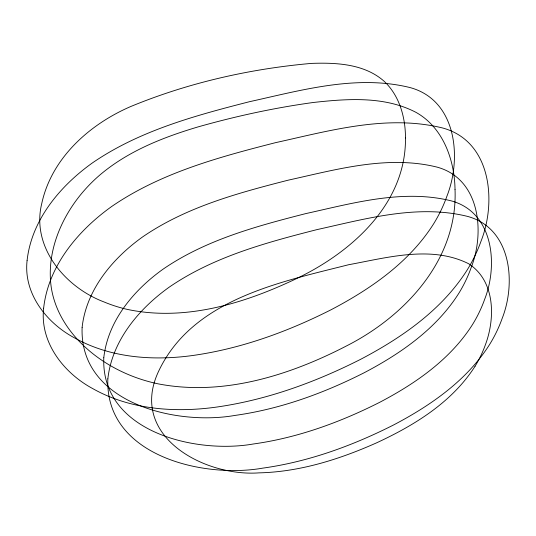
<?xml version="1.0" encoding="UTF-8"?>
<svg xmlns="http://www.w3.org/2000/svg" width="536" height="536" viewBox="0 0 536 536"><rect width="100%" height="100%" fill="white"/><g stroke="black" fill="none" stroke-linecap="round" stroke-linejoin="round"><path stroke-width="0.8" d="M475.043 366.282C452.176 402.168 414.516 425.262 376.701 442.79C339.603 459.305 299.899 471.915 259.002 472.866C204.605 476.873 128.653 436.351 158.247 372.051C191.788 299.718 278.901 282.365 348.681 264.717C387.387 257.622 431.353 245.066 468.632 263.732C495.117 280.75 495.418 317.788 485.522 344.447A116.104 109.579 -29.2 0 1 475.037 366.282M455.024 189.382C457.938 259.525 405.33 316.119 346.303 346.035C289.139 375.548 222.989 396.339 158.301 383.883A167.688 158.267 -29.2 0 1 140.613 379.153A168.934 159.44 -29.2 0 1 115.763 368.601C84.507 352.125 56.917 323.503 51.268 287.51C46.391 254.104 59.751 220.39 80.628 194.715A148.74 140.378 -29.2 0 1 99.636 175.198C127.863 151.139 163.051 137.31 198.206 126.858C236.034 116.158 274.579 107.776 313.547 102.456C347.562 98.698 384.48 95.998 415.869 112.299C443.024 127.374 454.541 159.775 455.024 189.382M405.484 137.94C406.107 204.256 351 252.825 295.544 279.068C243.679 303.698 184.444 321.694 126.858 309.299A148.827 140.466 -29.2 0 1 104.058 301.962C65.225 287.309 30.994 247.123 41.748 203.559C51.55 158.046 89.572 124.211 130.945 106.436C188.216 82.792 249.689 68.849 311.342 63.402C336.333 62.504 364.413 63.824 384.111 81.244C399.514 95.649 405.464 117.391 405.484 137.94M27.088 260.55C23.329 293.52 46.538 322.873 74.29 337.76C109.779 357.773 152.191 360.969 191.915 355.609C240.664 348.856 287.537 331.784 331.308 309.634C370.932 288.837 409.477 262.124 433.731 223.666A146.228 138.007 -29.2 0 0 446.93 196.169C462.005 157.986 456.652 100.319 410.221 87.616C356.869 74.343 301.842 90.149 249.635 101.666C195.178 115.568 139.36 130.684 92.46 162.877C60.159 185.945 31.584 219.814 27.088 260.55M43.637 308.2C39.718 342.551 63.905 373.136 92.815 388.647C129.786 409.497 173.979 412.827 215.358 407.246C266.158 400.211 314.994 382.423 360.594 359.341C401.879 337.673 442.033 309.841 467.305 269.776A152.345 143.782 -29.2 0 0 481.053 241.126C496.765 201.348 491.184 141.263 442.81 128.03C387.227 114.201 329.895 130.67 275.497 142.67C218.762 157.149 160.606 172.9 111.749 206.447C78.088 230.48 48.32 265.762 43.637 308.2M82.122 327.362C79.161 402.925 175.647 425.845 234.835 415.44C280.006 409.182 323.436 393.364 363.998 372.835C400.707 353.572 436.418 328.816 458.89 293.185A135.487 127.87 -29.2 0 0 471.124 267.712C485.093 232.329 480.129 178.897 437.108 167.131C387.675 154.83 336.695 169.477 288.314 180.143C237.863 193.027 186.139 207.03 142.69 236.865C112.754 258.238 86.283 289.614 82.122 327.362M103.783 357.76C100.889 431.741 195.352 454.18 253.3 443.996C297.527 437.865 340.045 422.381 379.756 402.281C415.702 383.421 450.662 359.187 472.665 324.3A132.647 125.19 -29.2 0 0 484.638 299.356C498.313 264.724 493.455 212.403 451.339 200.886C402.938 188.84 353.023 203.178 305.661 213.63C256.262 226.239 205.623 239.947 163.085 269.159C133.779 290.083 107.857 320.809 103.783 357.76M107.85 378.865C104.848 455.466 202.655 478.695 262.653 468.149C308.448 461.804 352.474 445.771 393.585 424.961C430.797 405.43 467.003 380.339 489.777 344.219A137.337 129.618 -29.2 0 0 502.178 318.397C516.336 282.532 511.31 228.37 467.7 216.437C417.591 203.968 365.907 218.815 316.87 229.636C265.722 242.687 213.295 256.885 169.249 287.129C138.904 308.796 112.071 340.601 107.85 378.865"/></g></svg>
